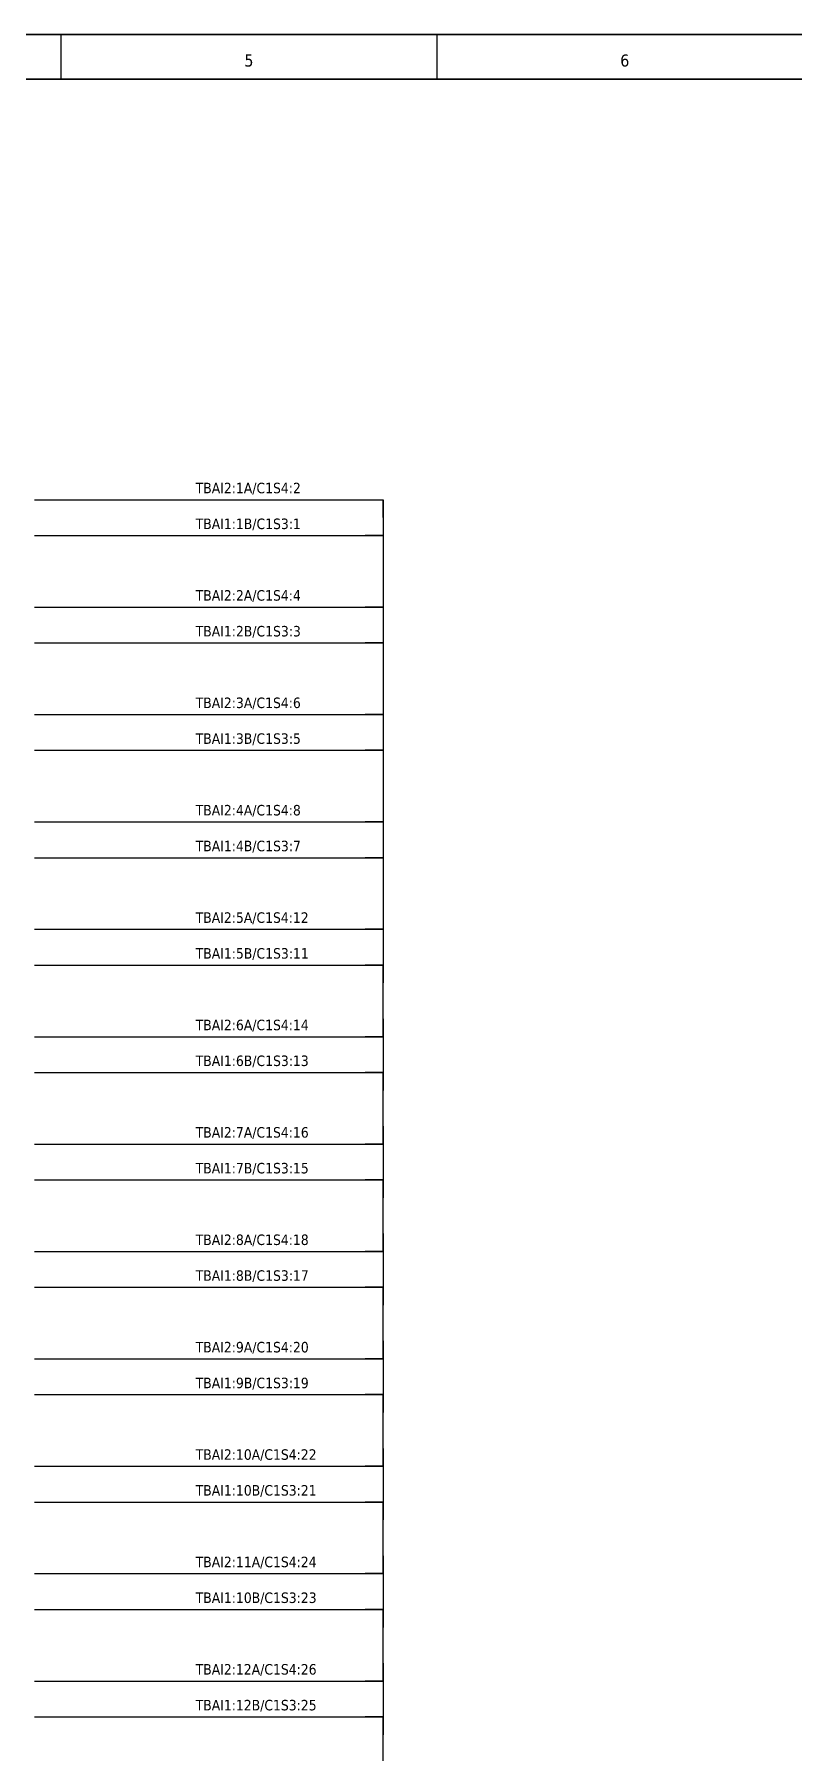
# Model space of a CAD drawing. Header units: millimetres. Extents: x 0 to 1792788, y -13 to 262234.
# Drawn here: x 207 to 291.9, y 105 to 297 of the extents above; entities that cross this region are included whole.
import ezdxf
from ezdxf.enums import TextEntityAlignment as Align

# ---------------------------------------------------------------- set-up
doc = ezdxf.new("R2010")
doc.units = ezdxf.units.MM
for name, color, linetype, lineweight in [('EPLAN201', 7, 'Continuous', 35), ('EPLAN311', 7, 'Continuous', 25), ('EPLAN317', 7, 'Continuous', 25), ('EPLAN405', 7, 'Continuous', 25), ('EPLAN451', 7, 'Continuous', 35), ('EPLAN452', 7, 'Continuous', 35), ('EPLAN453', 7, 'Continuous', 35)]:
    doc.layers.add(name, color=color, linetype=linetype, lineweight=lineweight)
doc.styles.add('Tahoma', font='')
doc.styles.get('Tahoma').set_extended_font_data('Tahoma')

# ---------------------------------------------------------------- blocks, each defined once
blk = doc.blocks.new('EPLFRAME')
at = {"layer": 'EPLAN201', "linetype": 'Continuous', "lineweight": 25, "ltscale": 4}
for p, q in [((210, 297), (210, 292)), ((252, 297), (252, 292))]:
    blk.add_line(p, q, dxfattribs=at)
at = {"layer": 'EPLAN201', "linetype": 'Continuous', "lineweight": 35, "ltscale": 4}
blk.add_line((0, 292), (420, 292), dxfattribs=at)
blk.add_lwpolyline([(0, 0), (420, 0), (420, 297), (0, 297)], close=True, dxfattribs=at)
at = {"layer": 'EPLAN451', "color": 7, "style": 'Tahoma'}
for tag, p, height in [('14_10014', (101, 12), 2.26), ('14_10015', (185, 12), 2.26), ('14_10011', (101, 5), 2.26), ('14_10013', (332, 5), 1.63), ('14_10151', (73, 1), 1.63), ('14_10300', (415, 1), 1.63)]:
    blk.add_attdef(tag, p, '', height=height, dxfattribs=at)
blk.add_attdef('4_25020', text='', height=1.63, dxfattribs=at).set_placement((413, 1), align=Align.RIGHT)
at = {"layer": 'EPLAN452', "color": 7, "style": 'Tahoma'}
for tag, p, height in [('4_11041', (1, 17), 2.26), ('4_11071[1]', (1, 13), 1.63), ('4_11074[1]', (21, 13), 1.63), ('4_11070[1]', (41, 13), 1.63), ('4_11024', (73, 13), 1.63), ('4_11011', (231, 12), 2.26), ('4_11030', (301, 12), 2.26), ('4_20132_1001', (374, 13), 1.63), ('4_11071[2]', (1, 9), 1.63), ('4_11074[2]', (21, 9), 1.63), ('4_11070[2]', (41, 9), 1.63), ('4_11022', (73, 9), 1.63), ('4_20134_1001', (374, 9), 1.63), ('4_11071[3]', (1, 5), 1.63), ('4_11074[3]', (21, 5), 1.63), ('4_11070[3]', (41, 5), 1.63), ('4_11080', (73, 5), 1.63), ('4_11059', (301, 5), 1.63)]:
    blk.add_attdef(tag, p, '', height=height, dxfattribs=at)
for tag, height, p in [('4_11040', 2.26, (419, 17)), ('4_11000', 1.63, (419, 5)), ('4_11085', 1.63, (141, 1)), ('4_11086', 1.63, (183, 1))]:
    blk.add_attdef(tag, text='', height=height, dxfattribs=at).set_placement(p, align=Align.RIGHT)
at = {"layer": 'EPLAN453', "color": 7, "style": 'Tahoma'}
for tag, p in [('53_19005_1', (21, 293)), ('53_19005', (63, 293)), ('53_19005_8', (105, 293)), ('53_19005_6', (147, 293)), ('53_19005_7', (189, 293)), ('53_19005_9', (231, 293)), ('53_19005_3', (273, 293)), ('53_19005_2', (315, 293)), ('53_19005_4', (357, 293)), ('53_19005_5', (399, 293))]:
    blk.add_attdef(tag, text='', height=1.35, dxfattribs=at).set_placement(p, align=Align.BOTTOM_CENTER)
blk = doc.blocks.new('EPLSYM_LibrarySPECIAL_Symbol308_Variant0_Placement0')
at = {"layer": 'EPLAN405', "color": 7, "style": 'Tahoma'}
for tag, p in [('17_31011', (1.5, 6.35)), ('17_31002', (1.5, 0.5))]:
    blk.add_attdef(tag, text='', height=1.17, dxfattribs=at).set_placement(p, align=Align.BOTTOM_LEFT)
for tag, p in [('17_31004', (1.5, 4.4)), ('17_31003', (1.5, 2.45))]:
    blk.add_attdef(tag, p, '', height=1.17, dxfattribs=at)

msp = doc.modelspace()

# ---------------------------------------------------------------- linework, layer by layer
at = {"layer": 'EPLAN311', "color": 7, "ltscale": 4}
for p, q in [((207.05, 245), (246, 245)), ((207.05, 233), (246, 233)), ((207.05, 221), (246, 221)), ((207.05, 209), (246, 209)), ((207.05, 197), (246, 197)), ((207.05, 185), (246, 185)), ((207.05, 173), (246, 173)), ((207.05, 161), (246, 161)), ((207.05, 149), (246, 149)), ((207.05, 137), (246, 137)), ((207.05, 125), (246, 125)), ((207.05, 113), (246, 113))]:
    msp.add_line(p, q, dxfattribs=at)
at = {"layer": 'EPLAN311', "ltscale": 4}
for p, q in [((244, 245), (246, 245)), ((207.05, 241), (246, 241)), ((246, 241), (244, 241)), ((246, 233), (244, 233)), ((207.05, 229), (246, 229)), ((246, 229), (244, 229)), ((246, 221), (244, 221)), ((207.05, 217), (246, 217)), ((246, 217), (244, 217)), ((246, 209), (244, 209)), ((207.05, 205), (246, 205)), ((246, 205), (244, 205)), ((246, 197), (244, 197)), ((207.05, 193), (246, 193)), ((246, 193), (244, 193)), ((246, 185), (244, 185)), ((207.05, 181), (246, 181)), ((246, 181), (244, 181)), ((246, 173), (244, 173)), ((207.05, 169), (246, 169)), ((246, 169), (244, 169)), ((246, 161), (244, 161)), ((207.05, 157), (246, 157)), ((246, 157), (244, 157)), ((246, 149), (244, 149)), ((207.05, 145), (246, 145)), ((246, 145), (244, 145)), ((246, 137), (244, 137)), ((207.05, 133), (246, 133)), ((246, 133), (244, 133)), ((246, 125), (244, 125)), ((207.05, 121), (246, 121)), ((246, 121), (244, 121)), ((246, 113), (244, 113)), ((207.05, 109), (246, 109)), ((246, 109), (244, 109))]:
    msp.add_line(p, q, dxfattribs=at)
at = {"layer": 'EPLAN317', "lineweight": 25, "ltscale": 4}
for p, q in [((246, 245), (246, 241)), ((246, 243), (246, 245)), ((246, 243), (246, 239)), ((246, 241), (246, 233)), ((246, 235), (246, 231)), ((246, 233), (246, 229)), ((246, 231), (246, 227)), ((246, 229), (246, 221)), ((246, 223), (246, 219)), ((246, 221), (246, 217)), ((246, 219), (246, 215)), ((246, 217), (246, 209)), ((246, 211), (246, 207)), ((246, 209), (246, 205)), ((246, 207), (246, 203)), ((246, 205), (246, 197)), ((246, 199), (246, 195)), ((246, 197), (246, 193)), ((246, 195), (246, 191)), ((246, 185), (246, 193)), ((246, 187), (246, 183)), ((246, 185), (246, 181)), ((246, 183), (246, 179)), ((246, 173), (246, 181)), ((246, 175), (246, 171)), ((246, 173), (246, 169)), ((246, 171), (246, 167)), ((246, 161), (246, 169)), ((246, 163), (246, 159)), ((246, 161), (246, 157)), ((246, 159), (246, 155)), ((246, 149), (246, 157)), ((246, 151), (246, 147)), ((246, 149), (246, 145)), ((246, 147), (246, 143)), ((246, 137), (246, 145)), ((246, 139), (246, 135)), ((246, 137), (246, 133)), ((246, 135), (246, 131)), ((246, 125), (246, 133)), ((246, 127), (246, 123)), ((246, 125), (246, 121)), ((246, 123), (246, 119)), ((246, 113), (246, 121)), ((246, 115), (246, 111)), ((246, 113), (246, 109)), ((246, 111), (246, 107)), ((246, 101), (246, 109))]:
    msp.add_line(p, q, dxfattribs=at)

# ---------------------------------------------------------------- block references
ref = msp.add_blockref('EPLFRAME', (0, 0))
ref.add_attrib('53_19005_3', '6', dxfattribs={"layer": 'EPLAN453', "color": 7, "height": 1.35, "style": 'Tahoma'}).set_placement((273, 293), align=Align.BOTTOM_CENTER)
ref.add_attrib('53_19005_9', '5', dxfattribs={"layer": 'EPLAN453', "color": 7, "height": 1.35, "style": 'Tahoma'}).set_placement((231, 293), align=Align.BOTTOM_CENTER)
ref = msp.add_blockref('EPLSYM_LibrarySPECIAL_Symbol308_Variant0_Placement0', (225, 245))
ref.add_attrib('17_31011', 'TBAI2:1A/C1S4:2', dxfattribs={"layer": 'EPLAN405', "color": 7, "height": 1.1739, "style": 'Tahoma'}).set_placement((225.05, 245.37), align=Align.BOTTOM_LEFT)
ref = msp.add_blockref('EPLSYM_LibrarySPECIAL_Symbol308_Variant0_Placement0', (225, 241))
ref.add_attrib('17_31011', 'TBAI1:1B/C1S3:1', dxfattribs={"layer": 'EPLAN405', "color": 7, "height": 1.1739, "style": 'Tahoma'}).set_placement((225.05, 241.37), align=Align.BOTTOM_LEFT)
ref = msp.add_blockref('EPLSYM_LibrarySPECIAL_Symbol308_Variant0_Placement0', (225, 233))
ref.add_attrib('17_31011', 'TBAI2:2A/C1S4:4', dxfattribs={"layer": 'EPLAN405', "color": 7, "height": 1.1739, "style": 'Tahoma'}).set_placement((225.05, 233.37), align=Align.BOTTOM_LEFT)
ref = msp.add_blockref('EPLSYM_LibrarySPECIAL_Symbol308_Variant0_Placement0', (225, 229))
ref.add_attrib('17_31011', 'TBAI1:2B/C1S3:3', dxfattribs={"layer": 'EPLAN405', "color": 7, "height": 1.1739, "style": 'Tahoma'}).set_placement((225.05, 229.37), align=Align.BOTTOM_LEFT)
ref = msp.add_blockref('EPLSYM_LibrarySPECIAL_Symbol308_Variant0_Placement0', (225, 221))
ref.add_attrib('17_31011', 'TBAI2:3A/C1S4:6', dxfattribs={"layer": 'EPLAN405', "color": 7, "height": 1.1739, "style": 'Tahoma'}).set_placement((225.05, 221.37), align=Align.BOTTOM_LEFT)
ref = msp.add_blockref('EPLSYM_LibrarySPECIAL_Symbol308_Variant0_Placement0', (225, 217))
ref.add_attrib('17_31011', 'TBAI1:3B/C1S3:5', dxfattribs={"layer": 'EPLAN405', "color": 7, "height": 1.1739, "style": 'Tahoma'}).set_placement((225.05, 217.37), align=Align.BOTTOM_LEFT)
ref = msp.add_blockref('EPLSYM_LibrarySPECIAL_Symbol308_Variant0_Placement0', (225, 209))
ref.add_attrib('17_31011', 'TBAI2:4A/C1S4:8', dxfattribs={"layer": 'EPLAN405', "color": 7, "height": 1.1739, "style": 'Tahoma'}).set_placement((225.05, 209.37), align=Align.BOTTOM_LEFT)
ref = msp.add_blockref('EPLSYM_LibrarySPECIAL_Symbol308_Variant0_Placement0', (225, 205))
ref.add_attrib('17_31011', 'TBAI1:4B/C1S3:7', dxfattribs={"layer": 'EPLAN405', "color": 7, "height": 1.1739, "style": 'Tahoma'}).set_placement((225.05, 205.37), align=Align.BOTTOM_LEFT)
ref = msp.add_blockref('EPLSYM_LibrarySPECIAL_Symbol308_Variant0_Placement0', (225, 197))
ref.add_attrib('17_31011', 'TBAI2:5A/C1S4:12', dxfattribs={"layer": 'EPLAN405', "color": 7, "height": 1.1739, "style": 'Tahoma'}).set_placement((225.05, 197.37), align=Align.BOTTOM_LEFT)
ref = msp.add_blockref('EPLSYM_LibrarySPECIAL_Symbol308_Variant0_Placement0', (225, 193))
ref.add_attrib('17_31011', 'TBAI1:5B/C1S3:11', dxfattribs={"layer": 'EPLAN405', "color": 7, "height": 1.1739, "style": 'Tahoma'}).set_placement((225.05, 193.37), align=Align.BOTTOM_LEFT)
ref = msp.add_blockref('EPLSYM_LibrarySPECIAL_Symbol308_Variant0_Placement0', (225, 185))
ref.add_attrib('17_31011', 'TBAI2:6A/C1S4:14', dxfattribs={"layer": 'EPLAN405', "color": 7, "height": 1.1739, "style": 'Tahoma'}).set_placement((225.05, 185.37), align=Align.BOTTOM_LEFT)
ref = msp.add_blockref('EPLSYM_LibrarySPECIAL_Symbol308_Variant0_Placement0', (225, 181))
ref.add_attrib('17_31011', 'TBAI1:6B/C1S3:13', dxfattribs={"layer": 'EPLAN405', "color": 7, "height": 1.1739, "style": 'Tahoma'}).set_placement((225.05, 181.37), align=Align.BOTTOM_LEFT)
ref = msp.add_blockref('EPLSYM_LibrarySPECIAL_Symbol308_Variant0_Placement0', (225, 173))
ref.add_attrib('17_31011', 'TBAI2:7A/C1S4:16', dxfattribs={"layer": 'EPLAN405', "color": 7, "height": 1.1739, "style": 'Tahoma'}).set_placement((225.05, 173.37), align=Align.BOTTOM_LEFT)
ref = msp.add_blockref('EPLSYM_LibrarySPECIAL_Symbol308_Variant0_Placement0', (225, 169))
ref.add_attrib('17_31011', 'TBAI1:7B/C1S3:15', dxfattribs={"layer": 'EPLAN405', "color": 7, "height": 1.1739, "style": 'Tahoma'}).set_placement((225.05, 169.37), align=Align.BOTTOM_LEFT)
ref = msp.add_blockref('EPLSYM_LibrarySPECIAL_Symbol308_Variant0_Placement0', (225, 161))
ref.add_attrib('17_31011', 'TBAI2:8A/C1S4:18', dxfattribs={"layer": 'EPLAN405', "color": 7, "height": 1.1739, "style": 'Tahoma'}).set_placement((225.05, 161.37), align=Align.BOTTOM_LEFT)
ref = msp.add_blockref('EPLSYM_LibrarySPECIAL_Symbol308_Variant0_Placement0', (225, 157))
ref.add_attrib('17_31011', 'TBAI1:8B/C1S3:17', dxfattribs={"layer": 'EPLAN405', "color": 7, "height": 1.1739, "style": 'Tahoma'}).set_placement((225.05, 157.37), align=Align.BOTTOM_LEFT)
ref = msp.add_blockref('EPLSYM_LibrarySPECIAL_Symbol308_Variant0_Placement0', (225, 149))
ref.add_attrib('17_31011', 'TBAI2:9A/C1S4:20', dxfattribs={"layer": 'EPLAN405', "color": 7, "height": 1.1739, "style": 'Tahoma'}).set_placement((225.05, 149.37), align=Align.BOTTOM_LEFT)
ref = msp.add_blockref('EPLSYM_LibrarySPECIAL_Symbol308_Variant0_Placement0', (225, 145))
ref.add_attrib('17_31011', 'TBAI1:9B/C1S3:19', dxfattribs={"layer": 'EPLAN405', "color": 7, "height": 1.1739, "style": 'Tahoma'}).set_placement((225.05, 145.37), align=Align.BOTTOM_LEFT)
ref = msp.add_blockref('EPLSYM_LibrarySPECIAL_Symbol308_Variant0_Placement0', (225, 137))
ref.add_attrib('17_31011', 'TBAI2:10A/C1S4:22', dxfattribs={"layer": 'EPLAN405', "color": 7, "height": 1.1739, "style": 'Tahoma'}).set_placement((225.05, 137.37), align=Align.BOTTOM_LEFT)
ref = msp.add_blockref('EPLSYM_LibrarySPECIAL_Symbol308_Variant0_Placement0', (225, 133))
ref.add_attrib('17_31011', 'TBAI1:10B/C1S3:21', dxfattribs={"layer": 'EPLAN405', "color": 7, "height": 1.1739, "style": 'Tahoma'}).set_placement((225.05, 133.37), align=Align.BOTTOM_LEFT)
ref = msp.add_blockref('EPLSYM_LibrarySPECIAL_Symbol308_Variant0_Placement0', (225, 125))
ref.add_attrib('17_31011', 'TBAI2:11A/C1S4:24', dxfattribs={"layer": 'EPLAN405', "color": 7, "height": 1.1739, "style": 'Tahoma'}).set_placement((225.05, 125.37), align=Align.BOTTOM_LEFT)
ref = msp.add_blockref('EPLSYM_LibrarySPECIAL_Symbol308_Variant0_Placement0', (225, 121))
ref.add_attrib('17_31011', 'TBAI1:10B/C1S3:23', dxfattribs={"layer": 'EPLAN405', "color": 7, "height": 1.1739, "style": 'Tahoma'}).set_placement((225.05, 121.37), align=Align.BOTTOM_LEFT)
ref = msp.add_blockref('EPLSYM_LibrarySPECIAL_Symbol308_Variant0_Placement0', (225, 113))
ref.add_attrib('17_31011', 'TBAI2:12A/C1S4:26', dxfattribs={"layer": 'EPLAN405', "color": 7, "height": 1.1739, "style": 'Tahoma'}).set_placement((225.05, 113.37), align=Align.BOTTOM_LEFT)
ref = msp.add_blockref('EPLSYM_LibrarySPECIAL_Symbol308_Variant0_Placement0', (225, 109))
ref.add_attrib('17_31011', 'TBAI1:12B/C1S3:25', dxfattribs={"layer": 'EPLAN405', "color": 7, "height": 1.1739, "style": 'Tahoma'}).set_placement((225.05, 109.37), align=Align.BOTTOM_LEFT)

doc.saveas('drawing.dxf')
